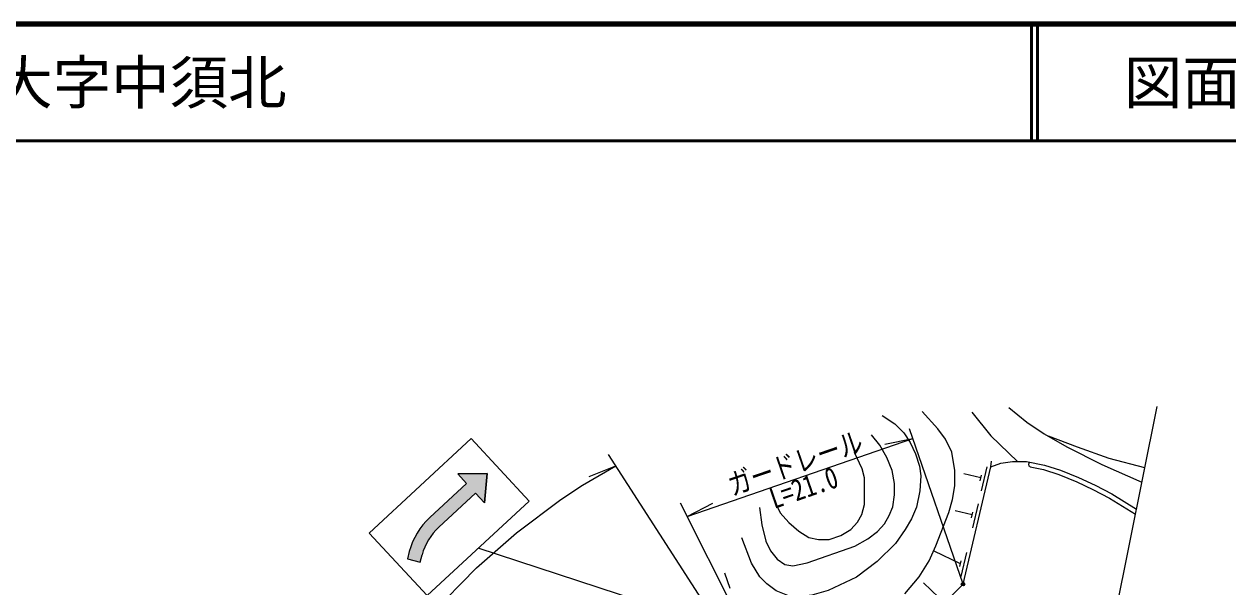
# Model space of a CAD drawing. Units: millimetres at full size, sheet at 1:1000; details may follow other scales. Extents: x 40000 to 680000, y 20000 to 380000.
# Drawn here: x 422576 to 525532, y 331831 to 380000 of the extents above; entities that cross this region are included whole.
import ezdxf
from ezdxf.enums import TextEntityAlignment as Align

# ---------------------------------------------------------------- set-up
doc = ezdxf.new("R2010")
doc.units = ezdxf.units.MM
doc.header["$LTSCALE"] = 1000
for name, color, linetype, lineweight in [('M-BGD', 7, 'Continuous', 25), ('M-BMK-OTRS', 5, 'Continuous', 25), ('M-STR-HTXT', 7, 'Continuous', 13), ('M-STR-STRC', 7, 'Continuous', 25), ('M-TTL', 2, 'Continuous', 140), ('M-TTL-LINE', 7, 'Continuous', 50)]:
    doc.layers.add(name, color=color, linetype=linetype, lineweight=lineweight)
doc.layers.add('M-TTL-TXT', color=7, linetype='Continuous')
doc.styles.add('ＭＳ ゴシック', font='')
doc.styles.get('ＭＳ ゴシック').set_extended_font_data('MS Gothic')

msp = doc.modelspace()

# ---------------------------------------------------------------- hatches: boundary and pattern name
at = {"layer": 'M-BGD'}
msp.add_hatch(color=256, dxfattribs=at).paths.add_polyline_path([(502756, 331983, -1), (503000, 332157, -0.41421), (502965, 331948, -0.41421)])
at = {"layer": 'M-STR-STRC'}
msp.add_hatch(color=256, dxfattribs=at).paths.add_polyline_path([(455524, 334866), (455355, 334238), (456441, 333945), (456610, 334573, -0.14097), (458040, 336939), (461188, 339856), (461953, 339031), (462181, 341543), (459659, 341507), (460424, 340681), (457275, 337764, 0.14097)])

# ---------------------------------------------------------------- linework, layer by layer
at = {"layer": 'M-BGD'}
for p, q in [((504454, 340065), (504935, 342109)), ((504403, 341155), (502943, 341499)), ((504346, 340917), (504459, 341394)), ((503708, 336898), (504189, 338942)), ((503656, 337989), (502196, 338333)), ((503600, 337750), (503713, 338227)), ((502674, 333821), (500404, 334889)), ((502726, 332730), (503207, 334775)), ((502618, 333583), (502731, 334060)), ((500813, 330940), (499505, 332189))]:
    msp.add_line(p, q, dxfattribs=at)
for points in [[(506792, 347200), (508343, 345941), (509829, 344939), (511751, 343833), (514740, 342317), (518168, 340790)], [(495973, 346496), (497039, 345779), (497817, 345013), (498365, 344180), (498826, 343226), (499144, 342174), (499268, 341331), (499195, 340042), (498910, 338661), (498470, 337655), (497932, 336748), (497103, 335536), (495547, 334018), (493755, 332677), (491332, 331514), (489935, 331124), (488992, 331027), (487904, 331106), (486909, 331485), (486093, 332101), (485509, 332703), (484797, 333874), (483959, 336031)], [(497912, 331254), (499128, 332700), (499982, 334059), (500563, 335343), (501655, 338196), (501967, 339316), (502183, 340486), (502183, 341791), (501917, 343368), (501374, 344490), (500726, 345371), (499369, 346858)], [(503642, 346782), (505263, 344771), (507537, 342566)], [(485475, 338622), (485665, 337150), (486014, 335749), (486422, 334933), (486989, 334213), (487632, 333745), (488330, 333625), (489540, 333897), (493617, 335325), (494734, 335938), (495568, 336581), (496156, 337244), (496574, 337948), (496882, 338688), (497026, 339727), (497026, 340670), (496828, 341794), (496356, 342894), (495767, 343969), (495049, 344837)], [(518419, 342037), (515381, 342809), (512661, 343794), (510197, 344727)], [(486650, 339443), (487249, 338172), (487994, 337351), (488826, 336595), (489679, 336055), (490522, 335904), (491418, 335904), (492434, 336239), (493287, 336736), (493849, 337373), (494216, 338031), (494447, 338885), (494447, 341174), (494263, 341941), (493604, 343334)], [(502878, 332070), (505247, 342122), (505314, 342598)], [(505247, 342122), (506119, 342414), (507120, 342566), (508318, 342566), (509850, 342261), (511215, 341815), (512756, 341192), (514169, 340540), (515601, 339789), (517704, 338486)], [(508633, 342095), (508539, 342161), (508518, 342329), (508555, 342519)], [(508633, 342095), (509749, 341873), (511077, 341439), (512597, 340825), (513992, 340181), (515403, 339441), (517620, 338068)], [(482487, 333026), (482925, 331733)], [(484630, 324858), (488146, 325044), (489520, 325293), (493456, 326295), (497538, 327863), (501479, 330681), (502878, 332070)]]:
    msp.add_lwpolyline(points, dxfattribs=at)
msp.add_circle((502878, 332070), 150, dxfattribs=at)
at = {"layer": 'M-BMK-OTRS'}
msp.add_line((511337, 306836), (519473, 347279), dxfattribs=at)
at = {"layer": 'M-STR-HTXT'}
for p, q in [((502878, 332070), (498305, 345349)), ((479283, 337873), (498589, 344525)), ((496179, 344056), (498589, 344525)), ((481742, 328895), (472571, 343153)), ((470913, 341270), (473185, 342199)), ((485796, 324919), (478719, 338995)), ((479283, 337873), (481470, 338988)), ((489867, 325856), (461409, 335135))]:
    msp.add_line(p, q, dxfattribs=at)
msp.add_lwpolyline([(419110, 281384), (422979, 282631), (425619, 283939), (428259, 285450), (431299, 287757), (434166, 290569), (436491, 293610), (438444, 296897), (440782, 301208), (444525, 307998), (447673, 313466), (455237, 326679), (457370, 329467), (461276, 333480), (464680, 336450), (468485, 339302), (470334, 340537), (473185, 342199)], dxfattribs=at)
at = {"layer": 'M-STR-STRC'}
for p, q in [((460424, 340681), (457275, 337764)), ((458040, 336939), (461188, 339856)), ((458875, 337713), (458437, 337308))]:
    msp.add_line(p, q, dxfattribs=at)
for points in [[(465779, 339184), (457039, 331086), (452076, 336443), (460816, 344541)], [(462181, 341543), (459659, 341507), (460424, 340681), (459659, 341507), (462181, 341543), (461953, 339031), (461188, 339856), (461953, 339031)]]:
    msp.add_lwpolyline(points, close=True, dxfattribs=at)
msp.add_lwpolyline([(455524, 334866), (455355, 334238), (456441, 333945), (456610, 334573)], dxfattribs=at)
for radius in [6125, 5000]:
    msp.add_arc((461438, 333271), radius, 132.8148, 164.91063, dxfattribs=at)
at = {"layer": 'M-TTL'}
msp.add_line((680000, 380000), (40000, 380000), dxfattribs=at)
at = {"layer": 'M-TTL-LINE'}
for p, q in [((508747, 380000), (508747, 370000)), ((509247, 380000), (509247, 370000)), ((40000, 370000), (680000, 370000))]:
    msp.add_line(p, q, dxfattribs=at)

# ---------------------------------------------------------------- texts
at = {"layer": 'M-STR-HTXT', "style": 'ＭＳ ゴシック', "width": 0.8}
msp.add_text('ガードレール', height=1833, rotation=19.011, dxfattribs=at).set_placement((488999, 341056), align=Align.BOTTOM_CENTER)
msp.add_text('L=21.0', height=1833, rotation=19.011, dxfattribs=at).set_placement((488948, 341203), align=Align.TOP_CENTER)
at = {"layer": 'M-TTL-TXT', "style": 'ＭＳ ゴシック'}
msp.add_text('周南市大字中須北', height=3666, dxfattribs=at).set_placement((405024, 375000), align=Align.MIDDLE_LEFT)
msp.add_text('図面番号', height=3666, dxfattribs=at).set_placement((526622, 375000), align=Align.MIDDLE_CENTER)

doc.saveas('drawing.dxf')
